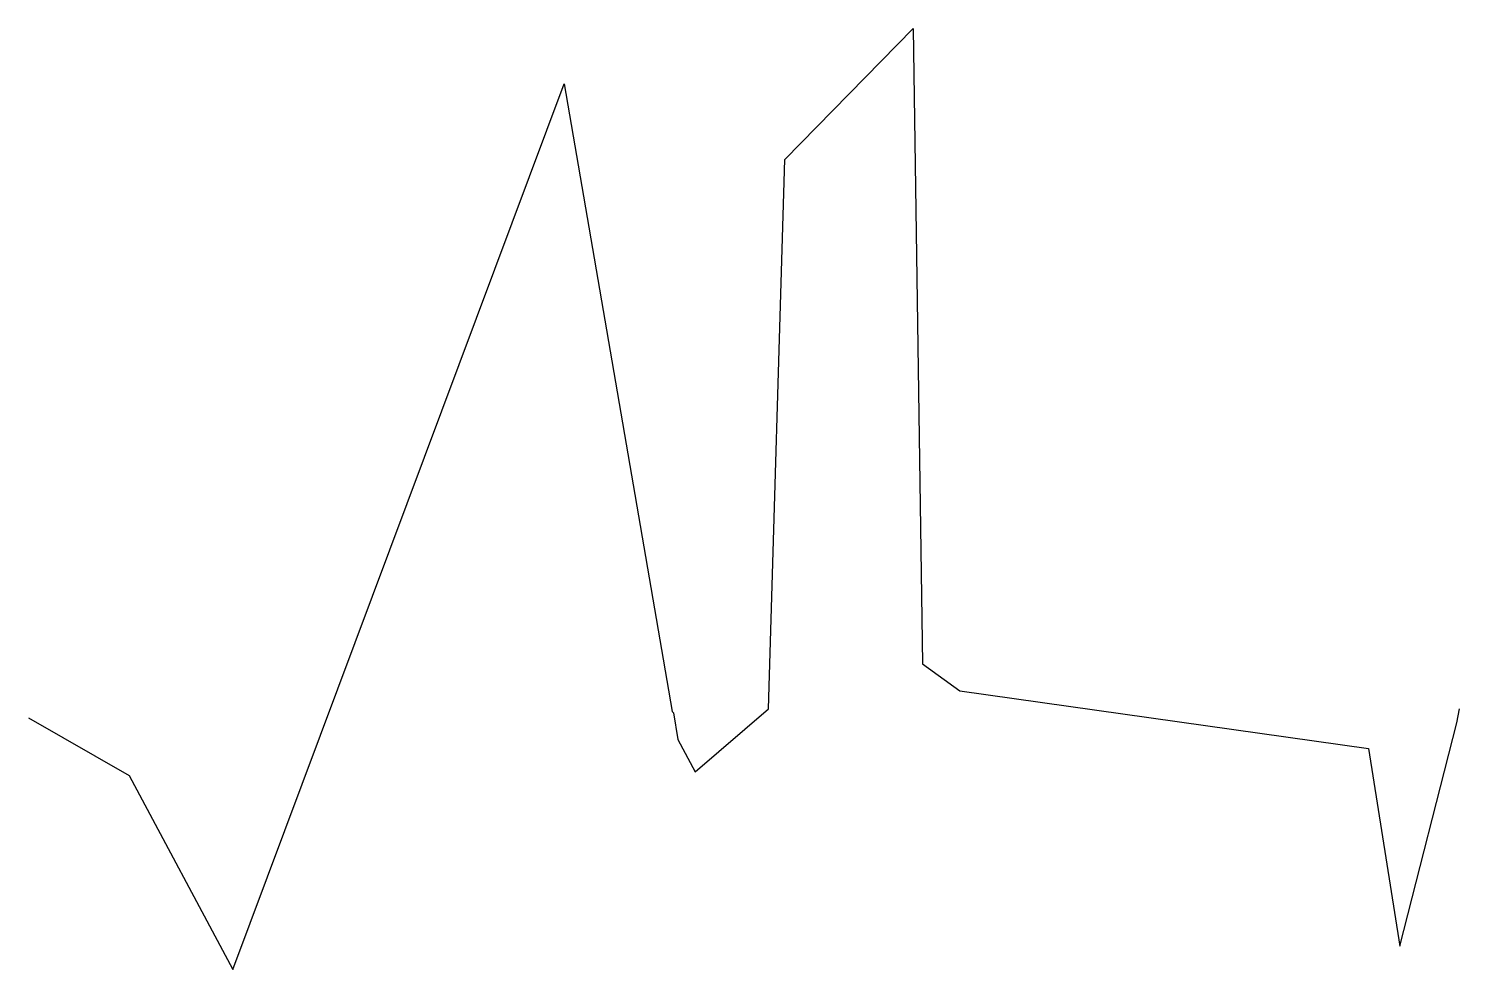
# Model space of a CAD drawing. Extents: x 0 to 11.1, y 72 to 79.3.
import ezdxf

# ---------------------------------------------------------------- set-up
doc = ezdxf.new("R2010")
doc.units = 0
doc.layers.add('TOPPPLATFORM_BASELINE_STAKE_2', color=1, linetype='CONTINUOUS')

msp = doc.modelspace()

# ---------------------------------------------------------------- linework, layer by layer
at = {"layer": 'TOPPPLATFORM_BASELINE_STAKE_2', "color": 7}
msp.add_polyline3d([(0, 73.97, 0), (0.783, 73.52, 0), (1.592, 72.01, 0), (4.172, 78.91, 0), (5.015, 74.02, 0), (5.025, 74.01, 0), (5.059, 73.8, 0), (5.193, 73.55, 0), (5.766, 74.04, 0), (5.892, 78.32, 0), (6.892, 79.34, 0), (6.964, 74.39, 0), (7.256, 74.18, 0), (10.441, 73.73, 0), (10.684, 72.19, 0), (11.127, 73.93, 0), (11.148, 74.04, 0)], dxfattribs=at)

doc.saveas('drawing.dxf')
